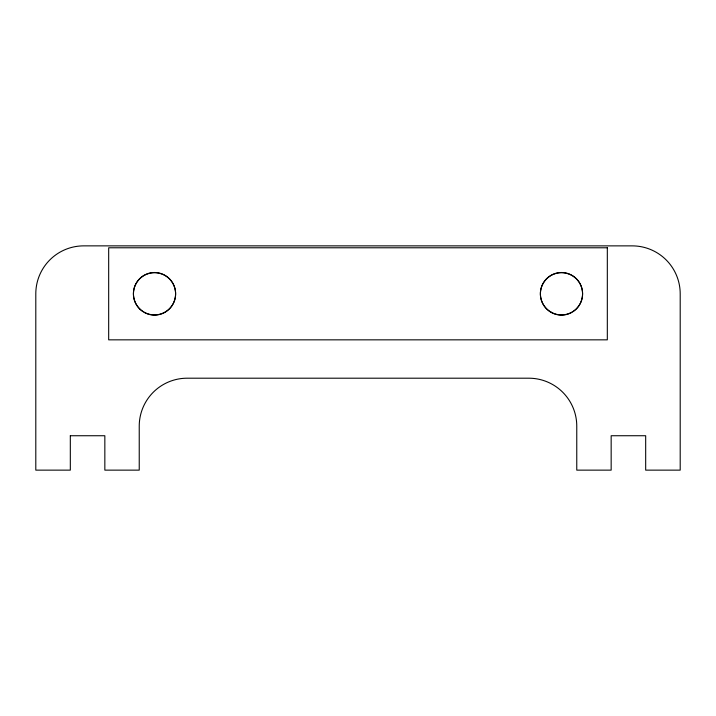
<?xml version="1.0" encoding="UTF-8"?>
<svg xmlns="http://www.w3.org/2000/svg" width="716" height="716" viewBox="0 0 716 716"><rect width="100%" height="100%" fill="white"/><g stroke="black" fill="none" stroke-linecap="round" stroke-linejoin="round"><path stroke-width="1.07" d="M572.03 312.265A21.31 21.095 -90 0 1 540.392 294.187A21.31 21.095 -90 0 1 571.395 274.998A21.31 21.095 -90 0 1 572.97 311.684M143.03 311.684A21.31 21.095 -90 0 1 144.605 274.998A21.31 21.095 -90 0 1 175.608 294.187A21.31 21.095 -90 0 1 143.97 312.265M70.32 435.74L70.32 470.135L35.8 470.135L35.8 293.811A47.945 47.945 0 0 1 83.745 245.865L632.255 245.874A47.945 47.945 0 0 1 680.2 293.82L680.2 470.135L645.68 470.135L645.68 435.731L611.16 435.74L611.16 470.135L576.765 470.135L576.765 426.145A47.945 47.945 0 0 0 528.811 378.2L187.18 378.2A47.945 47.945 0 0 0 139.235 426.145L139.235 470.135L104.84 470.135L104.84 435.74L70.32 435.74M607.32 247.781L108.68 247.781L108.68 339.84L607.32 339.84L607.32 247.781M550.935 312.087A21.095 21.095 0 0 0 582.582 293.811A21.095 21.095 0 0 0 550.935 275.544A21.095 21.095 0 0 0 550.935 312.087M139.602 308.73A21.095 21.095 0 0 0 174.892 299.27A21.095 21.095 0 0 0 149.053 273.44A21.095 21.095 0 0 0 139.602 308.73"/></g></svg>
